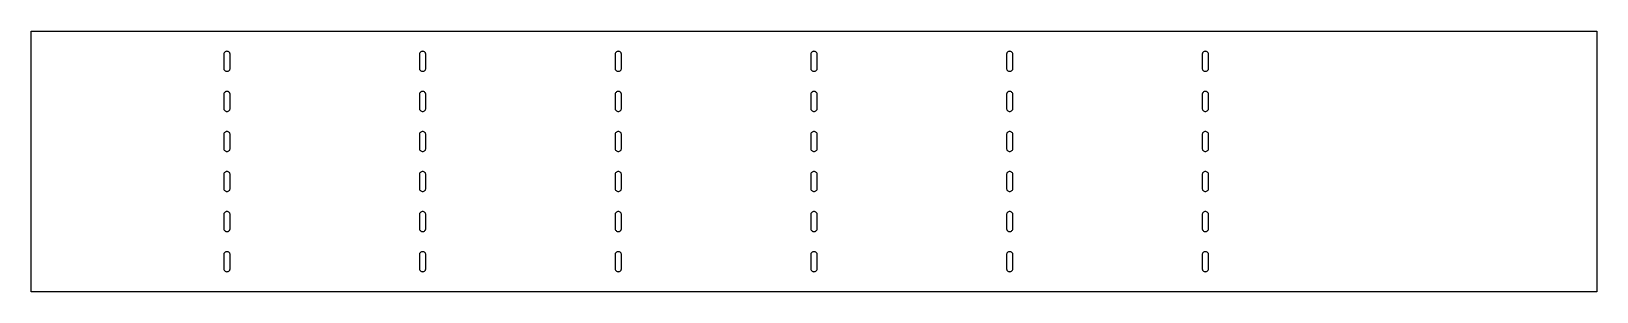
# Model space of a CAD drawing. Header units: metres. Extents: x 0 to 240, y 0 to 40.
import ezdxf

# ---------------------------------------------------------------- set-up
doc = ezdxf.new("R2010")
doc.units = ezdxf.units.M

msp = doc.modelspace()

# ---------------------------------------------------------------- linework, layer by layer
for points in [[(0, 0), (0, 40), (240, 40), (240, 0), (0, 0)], [(29.5, 36.42), (29.5, 34.35), (29.51, 34.25), (29.54, 34.15), (29.58, 34.07), (29.65, 33.99), (29.72, 33.93), (29.81, 33.88), (29.9, 33.86), (30, 33.85), (30.1, 33.86), (30.19, 33.88), (30.28, 33.93), (30.35, 33.99), (30.42, 34.07), (30.46, 34.15), (30.49, 34.25), (30.5, 34.35), (30.5, 36.42), (30.49, 36.52), (30.46, 36.61), (30.42, 36.7), (30.35, 36.78), (30.28, 36.84), (30.19, 36.89), (30.1, 36.91), (30, 36.92), (29.9, 36.91), (29.81, 36.89), (29.72, 36.84), (29.65, 36.78), (29.58, 36.7), (29.54, 36.61), (29.51, 36.52), (29.5, 36.42)], [(59.5, 36.42), (59.5, 34.35), (59.51, 34.25), (59.54, 34.15), (59.58, 34.07), (59.65, 33.99), (59.72, 33.93), (59.81, 33.88), (59.9, 33.86), (60, 33.85), (60.1, 33.86), (60.19, 33.88), (60.28, 33.93), (60.35, 33.99), (60.42, 34.07), (60.46, 34.15), (60.49, 34.25), (60.5, 34.35), (60.5, 36.42), (60.49, 36.52), (60.46, 36.61), (60.42, 36.7), (60.35, 36.78), (60.28, 36.84), (60.19, 36.89), (60.1, 36.91), (60, 36.92), (59.9, 36.91), (59.81, 36.89), (59.72, 36.84), (59.65, 36.78), (59.58, 36.7), (59.54, 36.61), (59.51, 36.52), (59.5, 36.42)], [(89.5, 36.42), (89.5, 34.35), (89.51, 34.25), (89.54, 34.15), (89.58, 34.07), (89.65, 33.99), (89.72, 33.93), (89.81, 33.88), (89.9, 33.86), (90, 33.85), (90.1, 33.86), (90.19, 33.88), (90.28, 33.93), (90.35, 33.99), (90.42, 34.07), (90.46, 34.15), (90.49, 34.25), (90.5, 34.35), (90.5, 36.42), (90.49, 36.52), (90.46, 36.61), (90.42, 36.7), (90.35, 36.78), (90.28, 36.84), (90.19, 36.89), (90.1, 36.91), (90, 36.92), (89.9, 36.91), (89.81, 36.89), (89.72, 36.84), (89.65, 36.78), (89.58, 36.7), (89.54, 36.61), (89.51, 36.52), (89.5, 36.42)], [(119.5, 36.42), (119.5, 34.35), (119.51, 34.25), (119.54, 34.15), (119.58, 34.07), (119.65, 33.99), (119.72, 33.93), (119.81, 33.88), (119.9, 33.86), (120, 33.85), (120.1, 33.86), (120.19, 33.88), (120.28, 33.93), (120.35, 33.99), (120.42, 34.07), (120.46, 34.15), (120.49, 34.25), (120.5, 34.35), (120.5, 36.42), (120.49, 36.52), (120.46, 36.61), (120.42, 36.7), (120.35, 36.78), (120.28, 36.84), (120.19, 36.89), (120.1, 36.91), (120, 36.92), (119.9, 36.91), (119.81, 36.89), (119.72, 36.84), (119.65, 36.78), (119.58, 36.7), (119.54, 36.61), (119.51, 36.52), (119.5, 36.42)], [(149.5, 36.42), (149.5, 34.35), (149.51, 34.25), (149.54, 34.15), (149.58, 34.07), (149.65, 33.99), (149.72, 33.93), (149.81, 33.88), (149.9, 33.86), (150, 33.85), (150.1, 33.86), (150.19, 33.88), (150.28, 33.93), (150.35, 33.99), (150.42, 34.07), (150.46, 34.15), (150.49, 34.25), (150.5, 34.35), (150.5, 36.42), (150.49, 36.52), (150.46, 36.61), (150.42, 36.7), (150.35, 36.78), (150.28, 36.84), (150.19, 36.89), (150.1, 36.91), (150, 36.92), (149.9, 36.91), (149.81, 36.89), (149.72, 36.84), (149.65, 36.78), (149.58, 36.7), (149.54, 36.61), (149.51, 36.52), (149.5, 36.42)], [(179.5, 36.42), (179.5, 34.35), (179.51, 34.25), (179.54, 34.15), (179.58, 34.07), (179.65, 33.99), (179.72, 33.93), (179.81, 33.88), (179.9, 33.86), (180, 33.85), (180.1, 33.86), (180.19, 33.88), (180.28, 33.93), (180.35, 33.99), (180.42, 34.07), (180.46, 34.15), (180.49, 34.25), (180.5, 34.35), (180.5, 36.42), (180.49, 36.52), (180.46, 36.61), (180.42, 36.7), (180.35, 36.78), (180.28, 36.84), (180.19, 36.89), (180.1, 36.91), (180, 36.92), (179.9, 36.91), (179.81, 36.89), (179.72, 36.84), (179.65, 36.78), (179.58, 36.7), (179.54, 36.61), (179.51, 36.52), (179.5, 36.42)], [(29.5, 30.27), (29.5, 28.19), (29.51, 28.09), (29.54, 28), (29.58, 27.91), (29.65, 27.84), (29.72, 27.78), (29.81, 27.73), (29.9, 27.7), (30, 27.69), (30.1, 27.7), (30.19, 27.73), (30.28, 27.78), (30.35, 27.84), (30.42, 27.91), (30.46, 28), (30.49, 28.09), (30.5, 28.19), (30.5, 30.27), (30.49, 30.37), (30.46, 30.46), (30.42, 30.55), (30.35, 30.62), (30.28, 30.68), (30.19, 30.73), (30.1, 30.76), (30, 30.77), (29.9, 30.76), (29.81, 30.73), (29.72, 30.68), (29.65, 30.62), (29.58, 30.55), (29.54, 30.46), (29.51, 30.37), (29.5, 30.27)], [(59.5, 30.27), (59.5, 28.19), (59.51, 28.09), (59.54, 28), (59.58, 27.91), (59.65, 27.84), (59.72, 27.78), (59.81, 27.73), (59.9, 27.7), (60, 27.69), (60.1, 27.7), (60.19, 27.73), (60.28, 27.78), (60.35, 27.84), (60.42, 27.91), (60.46, 28), (60.49, 28.09), (60.5, 28.19), (60.5, 30.27), (60.49, 30.37), (60.46, 30.46), (60.42, 30.55), (60.35, 30.62), (60.28, 30.68), (60.19, 30.73), (60.1, 30.76), (60, 30.77), (59.9, 30.76), (59.81, 30.73), (59.72, 30.68), (59.65, 30.62), (59.58, 30.55), (59.54, 30.46), (59.51, 30.37), (59.5, 30.27)], [(89.5, 30.27), (89.5, 28.19), (89.51, 28.09), (89.54, 28), (89.58, 27.91), (89.65, 27.84), (89.72, 27.78), (89.81, 27.73), (89.9, 27.7), (90, 27.69), (90.1, 27.7), (90.19, 27.73), (90.28, 27.78), (90.35, 27.84), (90.42, 27.91), (90.46, 28), (90.49, 28.09), (90.5, 28.19), (90.5, 30.27), (90.49, 30.37), (90.46, 30.46), (90.42, 30.55), (90.35, 30.62), (90.28, 30.68), (90.19, 30.73), (90.1, 30.76), (90, 30.77), (89.9, 30.76), (89.81, 30.73), (89.72, 30.68), (89.65, 30.62), (89.58, 30.55), (89.54, 30.46), (89.51, 30.37), (89.5, 30.27)], [(119.5, 30.27), (119.5, 28.19), (119.51, 28.09), (119.54, 28), (119.58, 27.91), (119.65, 27.84), (119.72, 27.78), (119.81, 27.73), (119.9, 27.7), (120, 27.69), (120.1, 27.7), (120.19, 27.73), (120.28, 27.78), (120.35, 27.84), (120.42, 27.91), (120.46, 28), (120.49, 28.09), (120.5, 28.19), (120.5, 30.27), (120.49, 30.37), (120.46, 30.46), (120.42, 30.55), (120.35, 30.62), (120.28, 30.68), (120.19, 30.73), (120.1, 30.76), (120, 30.77), (119.9, 30.76), (119.81, 30.73), (119.72, 30.68), (119.65, 30.62), (119.58, 30.55), (119.54, 30.46), (119.51, 30.37), (119.5, 30.27)], [(149.5, 30.27), (149.5, 28.19), (149.51, 28.09), (149.54, 28), (149.58, 27.91), (149.65, 27.84), (149.72, 27.78), (149.81, 27.73), (149.9, 27.7), (150, 27.69), (150.1, 27.7), (150.19, 27.73), (150.28, 27.78), (150.35, 27.84), (150.42, 27.91), (150.46, 28), (150.49, 28.09), (150.5, 28.19), (150.5, 30.27), (150.49, 30.37), (150.46, 30.46), (150.42, 30.55), (150.35, 30.62), (150.28, 30.68), (150.19, 30.73), (150.1, 30.76), (150, 30.77), (149.9, 30.76), (149.81, 30.73), (149.72, 30.68), (149.65, 30.62), (149.58, 30.55), (149.54, 30.46), (149.51, 30.37), (149.5, 30.27)], [(179.5, 30.27), (179.5, 28.19), (179.51, 28.09), (179.54, 28), (179.58, 27.91), (179.65, 27.84), (179.72, 27.78), (179.81, 27.73), (179.9, 27.7), (180, 27.69), (180.1, 27.7), (180.19, 27.73), (180.28, 27.78), (180.35, 27.84), (180.42, 27.91), (180.46, 28), (180.49, 28.09), (180.5, 28.19), (180.5, 30.27), (180.49, 30.37), (180.46, 30.46), (180.42, 30.55), (180.35, 30.62), (180.28, 30.68), (180.19, 30.73), (180.1, 30.76), (180, 30.77), (179.9, 30.76), (179.81, 30.73), (179.72, 30.68), (179.65, 30.62), (179.58, 30.55), (179.54, 30.46), (179.51, 30.37), (179.5, 30.27)], [(29.5, 24.12), (29.5, 22.04), (29.51, 21.94), (29.54, 21.85), (29.58, 21.76), (29.65, 21.68), (29.72, 21.62), (29.81, 21.58), (29.9, 21.55), (30, 21.54), (30.1, 21.55), (30.19, 21.58), (30.28, 21.62), (30.35, 21.68), (30.42, 21.76), (30.46, 21.85), (30.49, 21.94), (30.5, 22.04), (30.5, 24.12), (30.49, 24.21), (30.46, 24.31), (30.42, 24.39), (30.35, 24.47), (30.28, 24.53), (30.19, 24.58), (30.1, 24.61), (30, 24.62), (29.9, 24.61), (29.81, 24.58), (29.72, 24.53), (29.65, 24.47), (29.58, 24.39), (29.54, 24.31), (29.51, 24.21), (29.5, 24.12)], [(59.5, 24.12), (59.5, 22.04), (59.51, 21.94), (59.54, 21.85), (59.58, 21.76), (59.65, 21.68), (59.72, 21.62), (59.81, 21.58), (59.9, 21.55), (60, 21.54), (60.1, 21.55), (60.19, 21.58), (60.28, 21.62), (60.35, 21.68), (60.42, 21.76), (60.46, 21.85), (60.49, 21.94), (60.5, 22.04), (60.5, 24.12), (60.49, 24.21), (60.46, 24.31), (60.42, 24.39), (60.35, 24.47), (60.28, 24.53), (60.19, 24.58), (60.1, 24.61), (60, 24.62), (59.9, 24.61), (59.81, 24.58), (59.72, 24.53), (59.65, 24.47), (59.58, 24.39), (59.54, 24.31), (59.51, 24.21), (59.5, 24.12)], [(89.5, 24.12), (89.5, 22.04), (89.51, 21.94), (89.54, 21.85), (89.58, 21.76), (89.65, 21.68), (89.72, 21.62), (89.81, 21.58), (89.9, 21.55), (90, 21.54), (90.1, 21.55), (90.19, 21.58), (90.28, 21.62), (90.35, 21.68), (90.42, 21.76), (90.46, 21.85), (90.49, 21.94), (90.5, 22.04), (90.5, 24.12), (90.49, 24.21), (90.46, 24.31), (90.42, 24.39), (90.35, 24.47), (90.28, 24.53), (90.19, 24.58), (90.1, 24.61), (90, 24.62), (89.9, 24.61), (89.81, 24.58), (89.72, 24.53), (89.65, 24.47), (89.58, 24.39), (89.54, 24.31), (89.51, 24.21), (89.5, 24.12)], [(119.5, 24.12), (119.5, 22.04), (119.51, 21.94), (119.54, 21.85), (119.58, 21.76), (119.65, 21.68), (119.72, 21.62), (119.81, 21.58), (119.9, 21.55), (120, 21.54), (120.1, 21.55), (120.19, 21.58), (120.28, 21.62), (120.35, 21.68), (120.42, 21.76), (120.46, 21.85), (120.49, 21.94), (120.5, 22.04), (120.5, 24.12), (120.49, 24.21), (120.46, 24.31), (120.42, 24.39), (120.35, 24.47), (120.28, 24.53), (120.19, 24.58), (120.1, 24.61), (120, 24.62), (119.9, 24.61), (119.81, 24.58), (119.72, 24.53), (119.65, 24.47), (119.58, 24.39), (119.54, 24.31), (119.51, 24.21), (119.5, 24.12)], [(149.5, 24.12), (149.5, 22.04), (149.51, 21.94), (149.54, 21.85), (149.58, 21.76), (149.65, 21.68), (149.72, 21.62), (149.81, 21.58), (149.9, 21.55), (150, 21.54), (150.1, 21.55), (150.19, 21.58), (150.28, 21.62), (150.35, 21.68), (150.42, 21.76), (150.46, 21.85), (150.49, 21.94), (150.5, 22.04), (150.5, 24.12), (150.49, 24.21), (150.46, 24.31), (150.42, 24.39), (150.35, 24.47), (150.28, 24.53), (150.19, 24.58), (150.1, 24.61), (150, 24.62), (149.9, 24.61), (149.81, 24.58), (149.72, 24.53), (149.65, 24.47), (149.58, 24.39), (149.54, 24.31), (149.51, 24.21), (149.5, 24.12)], [(179.5, 24.12), (179.5, 22.04), (179.51, 21.94), (179.54, 21.85), (179.58, 21.76), (179.65, 21.68), (179.72, 21.62), (179.81, 21.58), (179.9, 21.55), (180, 21.54), (180.1, 21.55), (180.19, 21.58), (180.28, 21.62), (180.35, 21.68), (180.42, 21.76), (180.46, 21.85), (180.49, 21.94), (180.5, 22.04), (180.5, 24.12), (180.49, 24.21), (180.46, 24.31), (180.42, 24.39), (180.35, 24.47), (180.28, 24.53), (180.19, 24.58), (180.1, 24.61), (180, 24.62), (179.9, 24.61), (179.81, 24.58), (179.72, 24.53), (179.65, 24.47), (179.58, 24.39), (179.54, 24.31), (179.51, 24.21), (179.5, 24.12)], [(29.5, 17.96), (29.5, 15.88), (29.51, 15.79), (29.54, 15.69), (29.58, 15.61), (29.65, 15.53), (29.72, 15.47), (29.81, 15.42), (29.9, 15.39), (30, 15.38), (30.1, 15.39), (30.19, 15.42), (30.28, 15.47), (30.35, 15.53), (30.42, 15.61), (30.46, 15.69), (30.49, 15.79), (30.5, 15.88), (30.5, 17.96), (30.49, 18.06), (30.46, 18.15), (30.42, 18.24), (30.35, 18.32), (30.28, 18.38), (30.19, 18.42), (30.1, 18.45), (30, 18.46), (29.9, 18.45), (29.81, 18.42), (29.72, 18.38), (29.65, 18.32), (29.58, 18.24), (29.54, 18.15), (29.51, 18.06), (29.5, 17.96)], [(59.5, 17.96), (59.5, 15.88), (59.51, 15.79), (59.54, 15.69), (59.58, 15.61), (59.65, 15.53), (59.72, 15.47), (59.81, 15.42), (59.9, 15.39), (60, 15.38), (60.1, 15.39), (60.19, 15.42), (60.28, 15.47), (60.35, 15.53), (60.42, 15.61), (60.46, 15.69), (60.49, 15.79), (60.5, 15.88), (60.5, 17.96), (60.49, 18.06), (60.46, 18.15), (60.42, 18.24), (60.35, 18.32), (60.28, 18.38), (60.19, 18.42), (60.1, 18.45), (60, 18.46), (59.9, 18.45), (59.81, 18.42), (59.72, 18.38), (59.65, 18.32), (59.58, 18.24), (59.54, 18.15), (59.51, 18.06), (59.5, 17.96)], [(89.5, 17.96), (89.5, 15.88), (89.51, 15.79), (89.54, 15.69), (89.58, 15.61), (89.65, 15.53), (89.72, 15.47), (89.81, 15.42), (89.9, 15.39), (90, 15.38), (90.1, 15.39), (90.19, 15.42), (90.28, 15.47), (90.35, 15.53), (90.42, 15.61), (90.46, 15.69), (90.49, 15.79), (90.5, 15.88), (90.5, 17.96), (90.49, 18.06), (90.46, 18.15), (90.42, 18.24), (90.35, 18.32), (90.28, 18.38), (90.19, 18.42), (90.1, 18.45), (90, 18.46), (89.9, 18.45), (89.81, 18.42), (89.72, 18.38), (89.65, 18.32), (89.58, 18.24), (89.54, 18.15), (89.51, 18.06), (89.5, 17.96)], [(119.5, 17.96), (119.5, 15.88), (119.51, 15.79), (119.54, 15.69), (119.58, 15.61), (119.65, 15.53), (119.72, 15.47), (119.81, 15.42), (119.9, 15.39), (120, 15.38), (120.1, 15.39), (120.19, 15.42), (120.28, 15.47), (120.35, 15.53), (120.42, 15.61), (120.46, 15.69), (120.49, 15.79), (120.5, 15.88), (120.5, 17.96), (120.49, 18.06), (120.46, 18.15), (120.42, 18.24), (120.35, 18.32), (120.28, 18.38), (120.19, 18.42), (120.1, 18.45), (120, 18.46), (119.9, 18.45), (119.81, 18.42), (119.72, 18.38), (119.65, 18.32), (119.58, 18.24), (119.54, 18.15), (119.51, 18.06), (119.5, 17.96)], [(149.5, 17.96), (149.5, 15.88), (149.51, 15.79), (149.54, 15.69), (149.58, 15.61), (149.65, 15.53), (149.72, 15.47), (149.81, 15.42), (149.9, 15.39), (150, 15.38), (150.1, 15.39), (150.19, 15.42), (150.28, 15.47), (150.35, 15.53), (150.42, 15.61), (150.46, 15.69), (150.49, 15.79), (150.5, 15.88), (150.5, 17.96), (150.49, 18.06), (150.46, 18.15), (150.42, 18.24), (150.35, 18.32), (150.28, 18.38), (150.19, 18.42), (150.1, 18.45), (150, 18.46), (149.9, 18.45), (149.81, 18.42), (149.72, 18.38), (149.65, 18.32), (149.58, 18.24), (149.54, 18.15), (149.51, 18.06), (149.5, 17.96)], [(179.5, 17.96), (179.5, 15.88), (179.51, 15.79), (179.54, 15.69), (179.58, 15.61), (179.65, 15.53), (179.72, 15.47), (179.81, 15.42), (179.9, 15.39), (180, 15.38), (180.1, 15.39), (180.19, 15.42), (180.28, 15.47), (180.35, 15.53), (180.42, 15.61), (180.46, 15.69), (180.49, 15.79), (180.5, 15.88), (180.5, 17.96), (180.49, 18.06), (180.46, 18.15), (180.42, 18.24), (180.35, 18.32), (180.28, 18.38), (180.19, 18.42), (180.1, 18.45), (180, 18.46), (179.9, 18.45), (179.81, 18.42), (179.72, 18.38), (179.65, 18.32), (179.58, 18.24), (179.54, 18.15), (179.51, 18.06), (179.5, 17.96)], [(29.5, 11.81), (29.5, 9.73), (29.51, 9.63), (29.54, 9.54), (29.58, 9.45), (29.65, 9.38), (29.72, 9.32), (29.81, 9.27), (29.9, 9.24), (30, 9.23), (30.1, 9.24), (30.19, 9.27), (30.28, 9.32), (30.35, 9.38), (30.42, 9.45), (30.46, 9.54), (30.49, 9.63), (30.5, 9.73), (30.5, 11.81), (30.49, 11.91), (30.46, 12), (30.42, 12.09), (30.35, 12.16), (30.28, 12.22), (30.19, 12.27), (30.1, 12.3), (30, 12.31), (29.9, 12.3), (29.81, 12.27), (29.72, 12.22), (29.65, 12.16), (29.58, 12.09), (29.54, 12), (29.51, 11.91), (29.5, 11.81)], [(59.5, 11.81), (59.5, 9.73), (59.51, 9.63), (59.54, 9.54), (59.58, 9.45), (59.65, 9.38), (59.72, 9.32), (59.81, 9.27), (59.9, 9.24), (60, 9.23), (60.1, 9.24), (60.19, 9.27), (60.28, 9.32), (60.35, 9.38), (60.42, 9.45), (60.46, 9.54), (60.49, 9.63), (60.5, 9.73), (60.5, 11.81), (60.49, 11.91), (60.46, 12), (60.42, 12.09), (60.35, 12.16), (60.28, 12.22), (60.19, 12.27), (60.1, 12.3), (60, 12.31), (59.9, 12.3), (59.81, 12.27), (59.72, 12.22), (59.65, 12.16), (59.58, 12.09), (59.54, 12), (59.51, 11.91), (59.5, 11.81)], [(89.5, 11.81), (89.5, 9.73), (89.51, 9.63), (89.54, 9.54), (89.58, 9.45), (89.65, 9.38), (89.72, 9.32), (89.81, 9.27), (89.9, 9.24), (90, 9.23), (90.1, 9.24), (90.19, 9.27), (90.28, 9.32), (90.35, 9.38), (90.42, 9.45), (90.46, 9.54), (90.49, 9.63), (90.5, 9.73), (90.5, 11.81), (90.49, 11.91), (90.46, 12), (90.42, 12.09), (90.35, 12.16), (90.28, 12.22), (90.19, 12.27), (90.1, 12.3), (90, 12.31), (89.9, 12.3), (89.81, 12.27), (89.72, 12.22), (89.65, 12.16), (89.58, 12.09), (89.54, 12), (89.51, 11.91), (89.5, 11.81)], [(119.5, 11.81), (119.5, 9.73), (119.51, 9.63), (119.54, 9.54), (119.58, 9.45), (119.65, 9.38), (119.72, 9.32), (119.81, 9.27), (119.9, 9.24), (120, 9.23), (120.1, 9.24), (120.19, 9.27), (120.28, 9.32), (120.35, 9.38), (120.42, 9.45), (120.46, 9.54), (120.49, 9.63), (120.5, 9.73), (120.5, 11.81), (120.49, 11.91), (120.46, 12), (120.42, 12.09), (120.35, 12.16), (120.28, 12.22), (120.19, 12.27), (120.1, 12.3), (120, 12.31), (119.9, 12.3), (119.81, 12.27), (119.72, 12.22), (119.65, 12.16), (119.58, 12.09), (119.54, 12), (119.51, 11.91), (119.5, 11.81)], [(149.5, 11.81), (149.5, 9.73), (149.51, 9.63), (149.54, 9.54), (149.58, 9.45), (149.65, 9.38), (149.72, 9.32), (149.81, 9.27), (149.9, 9.24), (150, 9.23), (150.1, 9.24), (150.19, 9.27), (150.28, 9.32), (150.35, 9.38), (150.42, 9.45), (150.46, 9.54), (150.49, 9.63), (150.5, 9.73), (150.5, 11.81), (150.49, 11.91), (150.46, 12), (150.42, 12.09), (150.35, 12.16), (150.28, 12.22), (150.19, 12.27), (150.1, 12.3), (150, 12.31), (149.9, 12.3), (149.81, 12.27), (149.72, 12.22), (149.65, 12.16), (149.58, 12.09), (149.54, 12), (149.51, 11.91), (149.5, 11.81)], [(179.5, 11.81), (179.5, 9.73), (179.51, 9.63), (179.54, 9.54), (179.58, 9.45), (179.65, 9.38), (179.72, 9.32), (179.81, 9.27), (179.9, 9.24), (180, 9.23), (180.1, 9.24), (180.19, 9.27), (180.28, 9.32), (180.35, 9.38), (180.42, 9.45), (180.46, 9.54), (180.49, 9.63), (180.5, 9.73), (180.5, 11.81), (180.49, 11.91), (180.46, 12), (180.42, 12.09), (180.35, 12.16), (180.28, 12.22), (180.19, 12.27), (180.1, 12.3), (180, 12.31), (179.9, 12.3), (179.81, 12.27), (179.72, 12.22), (179.65, 12.16), (179.58, 12.09), (179.54, 12), (179.51, 11.91), (179.5, 11.81)], [(29.5, 5.65), (29.5, 3.58), (29.51, 3.48), (29.54, 3.39), (29.58, 3.3), (29.65, 3.22), (29.72, 3.16), (29.81, 3.11), (29.9, 3.09), (30, 3.08), (30.1, 3.09), (30.19, 3.11), (30.28, 3.16), (30.35, 3.22), (30.42, 3.3), (30.46, 3.39), (30.49, 3.48), (30.5, 3.58), (30.5, 5.65), (30.49, 5.75), (30.46, 5.85), (30.42, 5.93), (30.35, 6.01), (30.28, 6.07), (30.19, 6.12), (30.1, 6.14), (30, 6.15), (29.9, 6.14), (29.81, 6.12), (29.72, 6.07), (29.65, 6.01), (29.58, 5.93), (29.54, 5.85), (29.51, 5.75), (29.5, 5.65)], [(59.5, 5.65), (59.5, 3.58), (59.51, 3.48), (59.54, 3.39), (59.58, 3.3), (59.65, 3.22), (59.72, 3.16), (59.81, 3.11), (59.9, 3.09), (60, 3.08), (60.1, 3.09), (60.19, 3.11), (60.28, 3.16), (60.35, 3.22), (60.42, 3.3), (60.46, 3.39), (60.49, 3.48), (60.5, 3.58), (60.5, 5.65), (60.49, 5.75), (60.46, 5.85), (60.42, 5.93), (60.35, 6.01), (60.28, 6.07), (60.19, 6.12), (60.1, 6.14), (60, 6.15), (59.9, 6.14), (59.81, 6.12), (59.72, 6.07), (59.65, 6.01), (59.58, 5.93), (59.54, 5.85), (59.51, 5.75), (59.5, 5.65)], [(89.5, 5.65), (89.5, 3.58), (89.51, 3.48), (89.54, 3.39), (89.58, 3.3), (89.65, 3.22), (89.72, 3.16), (89.81, 3.11), (89.9, 3.09), (90, 3.08), (90.1, 3.09), (90.19, 3.11), (90.28, 3.16), (90.35, 3.22), (90.42, 3.3), (90.46, 3.39), (90.49, 3.48), (90.5, 3.58), (90.5, 5.65), (90.49, 5.75), (90.46, 5.85), (90.42, 5.93), (90.35, 6.01), (90.28, 6.07), (90.19, 6.12), (90.1, 6.14), (90, 6.15), (89.9, 6.14), (89.81, 6.12), (89.72, 6.07), (89.65, 6.01), (89.58, 5.93), (89.54, 5.85), (89.51, 5.75), (89.5, 5.65)], [(119.5, 5.65), (119.5, 3.58), (119.51, 3.48), (119.54, 3.39), (119.58, 3.3), (119.65, 3.22), (119.72, 3.16), (119.81, 3.11), (119.9, 3.09), (120, 3.08), (120.1, 3.09), (120.19, 3.11), (120.28, 3.16), (120.35, 3.22), (120.42, 3.3), (120.46, 3.39), (120.49, 3.48), (120.5, 3.58), (120.5, 5.65), (120.49, 5.75), (120.46, 5.85), (120.42, 5.93), (120.35, 6.01), (120.28, 6.07), (120.19, 6.12), (120.1, 6.14), (120, 6.15), (119.9, 6.14), (119.81, 6.12), (119.72, 6.07), (119.65, 6.01), (119.58, 5.93), (119.54, 5.85), (119.51, 5.75), (119.5, 5.65)], [(149.5, 5.65), (149.5, 3.58), (149.51, 3.48), (149.54, 3.39), (149.58, 3.3), (149.65, 3.22), (149.72, 3.16), (149.81, 3.11), (149.9, 3.09), (150, 3.08), (150.1, 3.09), (150.19, 3.11), (150.28, 3.16), (150.35, 3.22), (150.42, 3.3), (150.46, 3.39), (150.49, 3.48), (150.5, 3.58), (150.5, 5.65), (150.49, 5.75), (150.46, 5.85), (150.42, 5.93), (150.35, 6.01), (150.28, 6.07), (150.19, 6.12), (150.1, 6.14), (150, 6.15), (149.9, 6.14), (149.81, 6.12), (149.72, 6.07), (149.65, 6.01), (149.58, 5.93), (149.54, 5.85), (149.51, 5.75), (149.5, 5.65)], [(179.5, 5.65), (179.5, 3.58), (179.51, 3.48), (179.54, 3.39), (179.58, 3.3), (179.65, 3.22), (179.72, 3.16), (179.81, 3.11), (179.9, 3.09), (180, 3.08), (180.1, 3.09), (180.19, 3.11), (180.28, 3.16), (180.35, 3.22), (180.42, 3.3), (180.46, 3.39), (180.49, 3.48), (180.5, 3.58), (180.5, 5.65), (180.49, 5.75), (180.46, 5.85), (180.42, 5.93), (180.35, 6.01), (180.28, 6.07), (180.19, 6.12), (180.1, 6.14), (180, 6.15), (179.9, 6.14), (179.81, 6.12), (179.72, 6.07), (179.65, 6.01), (179.58, 5.93), (179.54, 5.85), (179.51, 5.75), (179.5, 5.65)]]:
    msp.add_lwpolyline(points)

doc.saveas('drawing.dxf')
